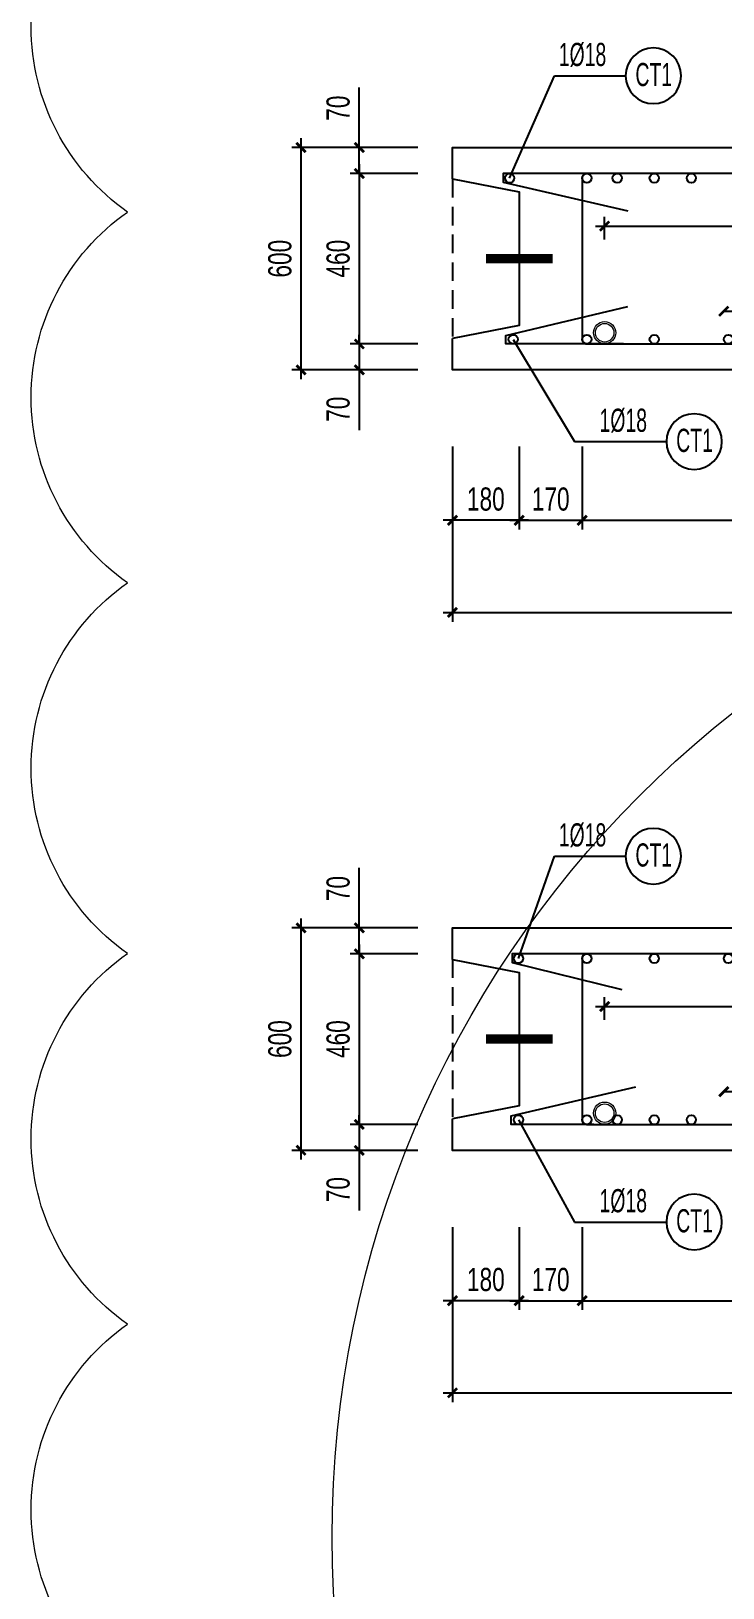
# Model space of a CAD drawing. Header units: millimetres. Extents: x -147841 to 368790, y -162721 to 84261.
# Drawn here: x 132472 to 134338, y -102254 to -98055 of the extents above; entities that cross this region are included whole.
import ezdxf
from ezdxf.enums import TextEntityAlignment as Align

# ---------------------------------------------------------------- set-up
doc = ezdxf.new("R2010")
doc.units = ezdxf.units.MM
doc.header["$LTSCALE"] = 1000
doc.header["$MEASUREMENT"] = 0
doc.header["$PDMODE"] = 1
doc.header["$PDSIZE"] = -10
doc.linetypes.add('DASHED', pattern=[0.75, 0.5, -0.25])
doc.layers.get('0').update_dxf_attribs({"linetype": 'CONTINUOUS', "lineweight": 18})
doc.layers.get('DEFPOINTS').update_dxf_attribs({"color": 5, "linetype": 'CONTINUOUS', "lineweight": 18})
doc.layers.add('0-THAY', color=7, linetype='CONTINUOUS', lineweight=18)
doc.layers.add('ccu11-Dim', color=8, linetype='CONTINUOUS', lineweight=18)
for name, color, linetype in [('ccu11-Khuat', 9, 'DASHED'), ('ccu11-Manh', 8, 'CONTINUOUS'), ('ccu11-Thep', 4, 'CONTINUOUS'), ('ccu11-Thepdai', 6, 'CONTINUOUS'), ('KC-Cotthep', 8, 'CONTINUOUS'), ('KC-Dim', 8, 'CONTINUOUS'), ('KC-Manh', 8, 'CONTINUOUS'), ('KC-Thay', 7, 'CONTINUOUS')]:
    doc.layers.add(name, color=color, linetype=linetype)
doc.styles.add('ARIAL', font='arial.ttf', dxfattribs={"width": 0.7})
doc.styles.add('ccu11-dim', font='vnsimli.shx', dxfattribs={"width": 0.65, "bigfont": 'bigfont.shx'})
doc.dimstyles.new('2.5-25', dxfattribs={"dimscale": 25, "dimtxt": 2.5, "dimasz": 1, "dimexe": 1, "dimexo": 2, "dimgap": 1, "dimtad": 1, "dimdec": 1, "dimrnd": 5, "dimdsep": 46, "dimtxsty": 'ARIAL', "dimblk": 'ARCHTICK', "dimcen": -1, "dimdle": 1, "dimclrd": 256, "dimclre": 256, "dimclrt": 3, "dimadec": 0, "dimazin": 2, "dimtfac": 0.1, "dimtdec": 1, "dimtmove": 0, "dimatfit": 1, "dimldrblk": 'ARCHTICK', "dimfxl": 1, "dimtvp": 0.833333, "dimtfill": 1, "dimtolj": 1, "dimtzin": 12, "dimarcsym": 0})
doc.dimstyles.new('ccu11-100x4', dxfattribs={"dimscale": 100, "dimtxt": 2.5, "dimasz": 1, "dimexe": 1, "dimexo": 2, "dimgap": 1, "dimtad": 1, "dimdec": 0, "dimlfac": 0.25, "dimdsep": 46, "dimtxsty": 'ccu11-dim', "dimblk": 'ARCHTICK', "dimcen": -1, "dimdle": 1, "dimclrd": 256, "dimclre": 256, "dimclrt": 31, "dimadec": 0, "dimazin": 2, "dimtfac": 0.1, "dimtdec": 0, "dimtmove": 0, "dimatfit": 1, "dimldrblk": 'ARCHTICK', "dimfxl": 1, "dimtvp": 0.833333, "dimtolj": 1, "dimtzin": 12, "dimarcsym": 0})

# ---------------------------------------------------------------- blocks, each defined once
blk = doc.blocks.new('_ARCHTICK')
at = {"color": 0, "linetype": 'ByBlock', "const_width": 0.3}
blk.add_lwpolyline([(-0.5, -0.5), (0.5, 0.5)], dxfattribs=at)
blk = doc.blocks.new('*D149')
at = {"layer": 'DEFPOINTS', "color": 0, "linetype": 'ByBlock', "ltscale": 30, "transparency": 16777216}
for p in [(133608.4, -99125.4), (133788.4, -99125.4), (133608.4, -99374.1)]:
    blk.add_point(p, dxfattribs=at)
at = {"layer": 'KC-Dim', "linetype": 'ByBlock', "lineweight": -2, "ltscale": 30, "transparency": 16777216}
for p, q in [((133608.4, -99175.4), (133608.4, -99399.1)), ((133788.4, -99175.4), (133788.4, -99399.1)), ((133813.4, -99374.1), (133583.4, -99374.1))]:
    blk.add_line(p, q, dxfattribs=at)
at = {"layer": 'KC-Dim', "linetype": 'ByBlock', "lineweight": -2, "ltscale": 30, "transparency": 16777216, "xscale": 25, "yscale": 25, "zscale": 25, "rotation": 180}
blk.add_blockref('_ARCHTICK', (133608.4, -99374.1), dxfattribs=at)
at = {"layer": 'KC-Dim', "linetype": 'ByBlock', "lineweight": -2, "ltscale": 30, "transparency": 16777216, "xscale": 25, "yscale": 25, "zscale": 25}
blk.add_blockref('_ARCHTICK', (133788.4, -99374.1), dxfattribs=at)
at = {"layer": 'KC-Dim', "color": 3, "linetype": 'ByBlock', "ltscale": 30, "transparency": 16777216, "insert": (133698.4, -99317.2), "char_height": 62.5, "attachment_point": 5, "style": 'ARIAL', "bg_fill": 3, "box_fill_scale": 1.25, "bg_fill_color": 256, "bg_fill_true_color": 13158600, "bg_fill_transparency": 0}
blk.add_mtext('\\A1;180', dxfattribs=at)
blk = doc.blocks.new('*D150')
at = {"layer": 'DEFPOINTS', "color": 0, "linetype": 'ByBlock', "ltscale": 30, "transparency": 16777216}
for p in [(133788.4, -99125.4), (133958.4, -99125.4)]:
    blk.add_point(p, dxfattribs=at)
at = {"layer": 'KC-Dim', "linetype": 'ByBlock', "lineweight": -2, "ltscale": 30, "transparency": 16777216}
for p, q in [((133788.4, -99175.4), (133788.4, -99399.1)), ((133958.4, -99175.4), (133958.4, -99399.1)), ((133763.4, -99374.1), (133983.4, -99374.1))]:
    blk.add_line(p, q, dxfattribs=at)
at = {"layer": 'KC-Dim', "linetype": 'ByBlock', "lineweight": -2, "ltscale": 30, "transparency": 16777216, "xscale": 25, "yscale": 25, "zscale": 25, "rotation": 180}
blk.add_blockref('_ARCHTICK', (133788.4, -99374.1), dxfattribs=at)
at = {"layer": 'KC-Dim', "linetype": 'ByBlock', "lineweight": -2, "ltscale": 30, "transparency": 16777216, "xscale": 25, "yscale": 25, "zscale": 25}
blk.add_blockref('_ARCHTICK', (133958.4, -99374.1), dxfattribs=at)
at = {"layer": 'KC-Dim', "color": 3, "linetype": 'ByBlock', "ltscale": 30, "transparency": 16777216, "insert": (133873.4, -99317.2), "char_height": 62.5, "attachment_point": 5, "style": 'ARIAL', "bg_fill": 3, "box_fill_scale": 1.25, "bg_fill_color": 256, "bg_fill_true_color": 13158600, "bg_fill_transparency": 0}
blk.add_mtext('\\A1;170', dxfattribs=at)
at = {"layer": 'DEFPOINTS', "color": 0, "linetype": 'ByBlock', "ltscale": 30, "transparency": 16777216}
blk.add_point((133958.4, -99374.1), dxfattribs=at)
blk = doc.blocks.new('*D151')
at = {"layer": 'DEFPOINTS', "color": 0, "linetype": 'ByBlock', "ltscale": 30, "transparency": 16777216}
for p in [(133199.8, -98368.5), (133564.8, -98368.5), (133564.8, -98968.5)]:
    blk.add_point(p, dxfattribs=at)
at = {"layer": 'KC-Dim', "linetype": 'ByBlock', "lineweight": -2, "ltscale": 30, "transparency": 16777216}
for p, q in [((133199.8, -98993.5), (133199.8, -98343.5)), ((133514.8, -98368.5), (133174.8, -98368.5)), ((133514.8, -98968.5), (133174.8, -98968.5))]:
    blk.add_line(p, q, dxfattribs=at)
at = {"layer": 'KC-Dim', "linetype": 'ByBlock', "lineweight": -2, "ltscale": 30, "transparency": 16777216, "xscale": 25, "yscale": 25, "zscale": 25}
for p, rotation in [((133199.8, -98368.5), 90), ((133199.8, -98968.5), 270)]:
    blk.add_blockref('_ARCHTICK', p, dxfattribs=dict(at, rotation=rotation))
at = {"layer": 'KC-Dim', "color": 3, "linetype": 'ByBlock', "ltscale": 30, "transparency": 16777216, "insert": (133142.9, -98668.5), "char_height": 62.5, "attachment_point": 5, "rotation": 90, "style": 'ARIAL', "bg_fill": 3, "box_fill_scale": 1.25, "bg_fill_color": 256, "bg_fill_true_color": 13158600, "bg_fill_transparency": 0}
blk.add_mtext('\\A1;600', dxfattribs=at)
blk = doc.blocks.new('*D152')
at = {"layer": 'DEFPOINTS', "color": 0, "linetype": 'ByBlock', "ltscale": 30, "transparency": 16777216}
for p in [(133564.8, -98438.5), (133357, -98898.5), (133564.8, -98898.5)]:
    blk.add_point(p, dxfattribs=at)
at = {"layer": 'KC-Dim', "linetype": 'ByBlock', "lineweight": -2, "ltscale": 30, "transparency": 16777216}
for p, q in [((133357, -98413.5), (133357, -98923.5)), ((133514.8, -98438.5), (133332, -98438.5)), ((133514.8, -98898.5), (133332, -98898.5))]:
    blk.add_line(p, q, dxfattribs=at)
at = {"layer": 'KC-Dim', "linetype": 'ByBlock', "lineweight": -2, "ltscale": 30, "transparency": 16777216, "xscale": 25, "yscale": 25, "zscale": 25}
for p, rotation in [((133357, -98438.5), 90), ((133357, -98898.5), 270)]:
    blk.add_blockref('_ARCHTICK', p, dxfattribs=dict(at, rotation=rotation))
at = {"layer": 'KC-Dim', "color": 3, "linetype": 'ByBlock', "ltscale": 30, "transparency": 16777216, "insert": (133300.1, -98668.5), "char_height": 62.5, "attachment_point": 5, "rotation": 90, "style": 'ARIAL', "bg_fill": 3, "box_fill_scale": 1.25, "bg_fill_color": 256, "bg_fill_true_color": 13158600, "bg_fill_transparency": 0}
blk.add_mtext('\\A1;460', dxfattribs=at)
blk = doc.blocks.new('*D153')
at = {"layer": 'DEFPOINTS', "color": 0, "linetype": 'ByBlock', "ltscale": 30, "transparency": 16777216}
for p in [(133357, -98368.5), (133564.8, -98368.5), (133564.8, -98438.5)]:
    blk.add_point(p, dxfattribs=at)
at = {"layer": 'KC-Dim', "linetype": 'ByBlock', "lineweight": -2, "ltscale": 30, "transparency": 16777216}
for p, q in [((133357, -98368.5), (133357, -98206.3)), ((133514.8, -98368.5), (133332, -98368.5)), ((133357, -98438.5), (133357, -98368.5)), ((133514.8, -98438.5), (133332, -98438.5)), ((133357, -98438.5), (133357, -98463.5))]:
    blk.add_line(p, q, dxfattribs=at)
at = {"layer": 'KC-Dim', "linetype": 'ByBlock', "lineweight": -2, "ltscale": 30, "transparency": 16777216, "xscale": 25, "yscale": 25, "zscale": 25}
for p, rotation in [((133357, -98368.5), 270), ((133357, -98438.5), 90)]:
    blk.add_blockref('_ARCHTICK', p, dxfattribs=dict(at, rotation=rotation))
at = {"layer": 'KC-Dim', "color": 3, "linetype": 'ByBlock', "ltscale": 30, "transparency": 16777216, "insert": (133300.1, -98262.4), "char_height": 62.5, "attachment_point": 5, "rotation": 90, "style": 'ARIAL', "bg_fill": 3, "box_fill_scale": 1.25, "bg_fill_color": 256, "bg_fill_true_color": 13158600, "bg_fill_transparency": 0}
blk.add_mtext('\\A1;70', dxfattribs=at)
blk = doc.blocks.new('*D154')
at = {"layer": 'DEFPOINTS', "color": 0, "linetype": 'ByBlock', "ltscale": 30, "transparency": 16777216}
for p in [(133564.8, -98898.5), (133357, -98968.5), (133564.8, -98968.5)]:
    blk.add_point(p, dxfattribs=at)
at = {"layer": 'KC-Dim', "linetype": 'ByBlock', "lineweight": -2, "ltscale": 30, "transparency": 16777216}
for p, q in [((133357, -98898.5), (133357, -98873.5)), ((133514.8, -98898.5), (133332, -98898.5)), ((133357, -98898.5), (133357, -98968.5)), ((133514.8, -98968.5), (133332, -98968.5)), ((133357, -98968.5), (133357, -99130.6))]:
    blk.add_line(p, q, dxfattribs=at)
at = {"layer": 'KC-Dim', "linetype": 'ByBlock', "lineweight": -2, "ltscale": 30, "transparency": 16777216, "xscale": 25, "yscale": 25, "zscale": 25}
for p, rotation in [((133357, -98898.5), 270), ((133357, -98968.5), 90)]:
    blk.add_blockref('_ARCHTICK', p, dxfattribs=dict(at, rotation=rotation))
at = {"layer": 'KC-Dim', "color": 3, "linetype": 'ByBlock', "ltscale": 30, "transparency": 16777216, "insert": (133300.1, -99074.6), "char_height": 62.5, "attachment_point": 5, "rotation": 90, "style": 'ARIAL', "bg_fill": 3, "box_fill_scale": 1.25, "bg_fill_color": 256, "bg_fill_true_color": 13158600, "bg_fill_transparency": 0}
blk.add_mtext('\\A1;70', dxfattribs=at)
blk = doc.blocks.new('*D155')
at = {"layer": 'DEFPOINTS', "color": 0, "linetype": 'ByBlock', "ltscale": 30, "transparency": 16777216}
for p in [(133958.4, -99125.4), (139138.4, -99125.4), (139138.4, -99374.1)]:
    blk.add_point(p, dxfattribs=at)
at = {"layer": 'KC-Dim', "linetype": 'ByBlock', "lineweight": -2, "ltscale": 30, "transparency": 16777216}
for p, q in [((133958.4, -99175.4), (133958.4, -99399.1)), ((139138.4, -99175.4), (139138.4, -99399.1)), ((133933.4, -99374.1), (139163.4, -99374.1))]:
    blk.add_line(p, q, dxfattribs=at)
at = {"layer": 'KC-Dim', "linetype": 'ByBlock', "lineweight": -2, "ltscale": 30, "transparency": 16777216, "xscale": 25, "yscale": 25, "zscale": 25, "rotation": 180}
blk.add_blockref('_ARCHTICK', (133958.4, -99374.1), dxfattribs=at)
at = {"layer": 'KC-Dim', "linetype": 'ByBlock', "lineweight": -2, "ltscale": 30, "transparency": 16777216, "xscale": 25, "yscale": 25, "zscale": 25}
blk.add_blockref('_ARCHTICK', (139138.4, -99374.1), dxfattribs=at)
at = {"layer": 'KC-Dim', "color": 3, "linetype": 'ByBlock', "ltscale": 30, "transparency": 16777216, "insert": (136548.4, -99317.2), "char_height": 62.5, "attachment_point": 5, "style": 'ARIAL', "bg_fill": 3, "box_fill_scale": 1.25, "bg_fill_color": 256, "bg_fill_true_color": 13158600, "bg_fill_transparency": 0}
blk.add_mtext('\\A1;5180', dxfattribs=at)
blk = doc.blocks.new('*D156')
at = {"layer": 'DEFPOINTS', "color": 0, "linetype": 'ByBlock', "ltscale": 30, "transparency": 16777216}
for p in [(133608.4, -99125.4), (139208.4, -99125.4), (139208.4, -99622.6)]:
    blk.add_point(p, dxfattribs=at)
at = {"layer": 'KC-Dim', "linetype": 'ByBlock', "lineweight": -2, "ltscale": 30, "transparency": 16777216}
for p, q in [((133608.4, -99175.4), (133608.4, -99647.6)), ((139208.4, -99175.4), (139208.4, -99647.6)), ((133583.4, -99622.6), (139233.4, -99622.6))]:
    blk.add_line(p, q, dxfattribs=at)
at = {"layer": 'KC-Dim', "linetype": 'ByBlock', "lineweight": -2, "ltscale": 30, "transparency": 16777216, "xscale": 25, "yscale": 25, "zscale": 25, "rotation": 180}
blk.add_blockref('_ARCHTICK', (133608.4, -99622.6), dxfattribs=at)
at = {"layer": 'KC-Dim', "linetype": 'ByBlock', "lineweight": -2, "ltscale": 30, "transparency": 16777216, "xscale": 25, "yscale": 25, "zscale": 25}
blk.add_blockref('_ARCHTICK', (139208.4, -99622.6), dxfattribs=at)
at = {"layer": 'KC-Dim', "color": 3, "linetype": 'ByBlock', "ltscale": 30, "transparency": 16777216, "insert": (136408.4, -99565.7), "char_height": 62.5, "attachment_point": 5, "style": 'ARIAL', "bg_fill": 3, "box_fill_scale": 1.25, "bg_fill_color": 256, "bg_fill_true_color": 13158600, "bg_fill_transparency": 0}
blk.add_mtext('\\A1;5600', dxfattribs=at)
blk = doc.blocks.new('att_thep_2')
blk.add_circle((-300, 0), 300)
at = {"color": 3, "style": 'ARIAL', "width": 0.6}
blk.add_attdef('DK', text='', height=250, dxfattribs=at).set_placement((467, 105), align=Align.CENTER)
at = {"color": 31, "style": 'ARIAL', "width": 0.6}
blk.add_attdef('SH', text='', height=250, dxfattribs=at).set_placement((-281, -111), align=Align.CENTER)
at = {"color": 2, "style": 'ARIAL', "width": 0.6}
blk.add_attdef('KC', text='', height=250, dxfattribs=at).set_placement((472, -355), align=Align.CENTER)
blk = doc.blocks.new('*D1504')
at = {"layer": 'DEFPOINTS', "color": 0, "linetype": 'ByBlock', "ltscale": 30, "transparency": 16777216}
for p in [(222151.3, -97642), (222151.3, -97743.7), (220951.3, -97830)]:
    blk.add_point(p, dxfattribs=at)
at = {"layer": 'KC-Dim', "linetype": 'ByBlock', "lineweight": -2, "ltscale": 30, "transparency": 16777216}
for p, q in [((222151.3, -97692), (222151.3, -97768.7)), ((220926.3, -97743.7), (222176.3, -97743.7)), ((220951.3, -97780), (220951.3, -97718.7))]:
    blk.add_line(p, q, dxfattribs=at)
at = {"layer": 'KC-Dim', "linetype": 'ByBlock', "lineweight": -2, "ltscale": 30, "transparency": 16777216, "xscale": 25, "yscale": 25, "zscale": 25, "rotation": 180}
blk.add_blockref('_ARCHTICK', (220951.3, -97743.7), dxfattribs=at)
at = {"layer": 'KC-Dim', "linetype": 'ByBlock', "lineweight": -2, "ltscale": 30, "transparency": 16777216, "xscale": 25, "yscale": 25, "zscale": 25}
blk.add_blockref('_ARCHTICK', (222151.3, -97743.7), dxfattribs=at)
at = {"layer": 'KC-Dim', "color": 3, "linetype": 'ByBlock', "ltscale": 30, "transparency": 16777216, "insert": (221551.3, -97686.8), "char_height": 62.5, "attachment_point": 5, "style": 'ARIAL', "bg_fill": 3, "box_fill_scale": 1.25, "bg_fill_color": 256, "bg_fill_true_color": 13158600, "bg_fill_transparency": 0}
blk.add_mtext('\\A1;1200', dxfattribs=at)
blk = doc.blocks.new('A$C260038B3')
at = {"layer": '0-THAY', "linetype": 'Continuous'}
for radius in [120, 100]:
    blk.add_circle((0, 0), radius, dxfattribs=at)
blk = doc.blocks.new('*D184')
at = {"layer": 'DEFPOINTS', "color": 0, "linetype": 'ByBlock', "ltscale": 30, "transparency": 16777216}
for p in [(133608.4, -101230.5), (133788.4, -101230.5), (133608.4, -101479.2)]:
    blk.add_point(p, dxfattribs=at)
at = {"layer": 'KC-Dim', "linetype": 'ByBlock', "lineweight": -2, "ltscale": 30, "transparency": 16777216}
for p, q in [((133608.4, -101280.5), (133608.4, -101504.2)), ((133788.4, -101280.5), (133788.4, -101504.2)), ((133813.4, -101479.2), (133583.4, -101479.2))]:
    blk.add_line(p, q, dxfattribs=at)
at = {"layer": 'KC-Dim', "linetype": 'ByBlock', "lineweight": -2, "ltscale": 30, "transparency": 16777216, "xscale": 25, "yscale": 25, "zscale": 25, "rotation": 180}
blk.add_blockref('_ARCHTICK', (133608.4, -101479.2), dxfattribs=at)
at = {"layer": 'KC-Dim', "linetype": 'ByBlock', "lineweight": -2, "ltscale": 30, "transparency": 16777216, "xscale": 25, "yscale": 25, "zscale": 25}
blk.add_blockref('_ARCHTICK', (133788.4, -101479.2), dxfattribs=at)
at = {"layer": 'KC-Dim', "color": 3, "linetype": 'ByBlock', "ltscale": 30, "transparency": 16777216, "insert": (133698.4, -101422.3), "char_height": 62.5, "attachment_point": 5, "style": 'ARIAL', "bg_fill": 3, "box_fill_scale": 1.25, "bg_fill_color": 256, "bg_fill_true_color": 13158600, "bg_fill_transparency": 0}
blk.add_mtext('\\A1;180', dxfattribs=at)
blk = doc.blocks.new('*D185')
at = {"layer": 'DEFPOINTS', "color": 0, "linetype": 'ByBlock', "ltscale": 30, "transparency": 16777216}
for p in [(133788.4, -101230.5), (133958.4, -101230.5)]:
    blk.add_point(p, dxfattribs=at)
at = {"layer": 'KC-Dim', "linetype": 'ByBlock', "lineweight": -2, "ltscale": 30, "transparency": 16777216}
for p, q in [((133788.4, -101280.5), (133788.4, -101504.2)), ((133958.4, -101280.5), (133958.4, -101504.2)), ((133763.4, -101479.2), (133983.4, -101479.2))]:
    blk.add_line(p, q, dxfattribs=at)
at = {"layer": 'KC-Dim', "linetype": 'ByBlock', "lineweight": -2, "ltscale": 30, "transparency": 16777216, "xscale": 25, "yscale": 25, "zscale": 25, "rotation": 180}
blk.add_blockref('_ARCHTICK', (133788.4, -101479.2), dxfattribs=at)
at = {"layer": 'KC-Dim', "linetype": 'ByBlock', "lineweight": -2, "ltscale": 30, "transparency": 16777216, "xscale": 25, "yscale": 25, "zscale": 25}
blk.add_blockref('_ARCHTICK', (133958.4, -101479.2), dxfattribs=at)
at = {"layer": 'KC-Dim', "color": 3, "linetype": 'ByBlock', "ltscale": 30, "transparency": 16777216, "insert": (133873.4, -101422.3), "char_height": 62.5, "attachment_point": 5, "style": 'ARIAL', "bg_fill": 3, "box_fill_scale": 1.25, "bg_fill_color": 256, "bg_fill_true_color": 13158600, "bg_fill_transparency": 0}
blk.add_mtext('\\A1;170', dxfattribs=at)
at = {"layer": 'DEFPOINTS', "color": 0, "linetype": 'ByBlock', "ltscale": 30, "transparency": 16777216}
blk.add_point((133958.4, -101479.2), dxfattribs=at)
blk = doc.blocks.new('*D186')
at = {"layer": 'DEFPOINTS', "color": 0, "linetype": 'ByBlock', "ltscale": 30, "transparency": 16777216}
for p in [(133199.8, -100473.6), (133564.8, -100473.6), (133564.8, -101073.6)]:
    blk.add_point(p, dxfattribs=at)
at = {"layer": 'KC-Dim', "linetype": 'ByBlock', "lineweight": -2, "ltscale": 30, "transparency": 16777216}
for p, q in [((133514.8, -100473.6), (133174.8, -100473.6)), ((133199.8, -101098.6), (133199.8, -100448.6)), ((133514.8, -101073.6), (133174.8, -101073.6))]:
    blk.add_line(p, q, dxfattribs=at)
at = {"layer": 'KC-Dim', "linetype": 'ByBlock', "lineweight": -2, "ltscale": 30, "transparency": 16777216, "xscale": 25, "yscale": 25, "zscale": 25}
for p, rotation in [((133199.8, -100473.6), 90), ((133199.8, -101073.6), 270)]:
    blk.add_blockref('_ARCHTICK', p, dxfattribs=dict(at, rotation=rotation))
at = {"layer": 'KC-Dim', "color": 3, "linetype": 'ByBlock', "ltscale": 30, "transparency": 16777216, "insert": (133142.9, -100773.6), "char_height": 62.5, "attachment_point": 5, "rotation": 90, "style": 'ARIAL', "bg_fill": 3, "box_fill_scale": 1.25, "bg_fill_color": 256, "bg_fill_true_color": 13158600, "bg_fill_transparency": 0}
blk.add_mtext('\\A1;600', dxfattribs=at)
blk = doc.blocks.new('*D187')
at = {"layer": 'DEFPOINTS', "color": 0, "linetype": 'ByBlock', "ltscale": 30, "transparency": 16777216}
for p in [(133564.8, -100543.6), (133357, -101003.6), (133564.8, -101003.6)]:
    blk.add_point(p, dxfattribs=at)
at = {"layer": 'KC-Dim', "linetype": 'ByBlock', "lineweight": -2, "ltscale": 30, "transparency": 16777216}
for p, q in [((133357, -100518.6), (133357, -101028.6)), ((133514.8, -100543.6), (133332, -100543.6)), ((133514.8, -101003.6), (133332, -101003.6))]:
    blk.add_line(p, q, dxfattribs=at)
at = {"layer": 'KC-Dim', "linetype": 'ByBlock', "lineweight": -2, "ltscale": 30, "transparency": 16777216, "xscale": 25, "yscale": 25, "zscale": 25}
for p, rotation in [((133357, -100543.6), 90), ((133357, -101003.6), 270)]:
    blk.add_blockref('_ARCHTICK', p, dxfattribs=dict(at, rotation=rotation))
at = {"layer": 'KC-Dim', "color": 3, "linetype": 'ByBlock', "ltscale": 30, "transparency": 16777216, "insert": (133300.1, -100773.6), "char_height": 62.5, "attachment_point": 5, "rotation": 90, "style": 'ARIAL', "bg_fill": 3, "box_fill_scale": 1.25, "bg_fill_color": 256, "bg_fill_true_color": 13158600, "bg_fill_transparency": 0}
blk.add_mtext('\\A1;460', dxfattribs=at)
blk = doc.blocks.new('*D188')
at = {"layer": 'DEFPOINTS', "color": 0, "linetype": 'ByBlock', "ltscale": 30, "transparency": 16777216}
for p in [(133357, -100473.6), (133564.8, -100473.6), (133564.8, -100543.6)]:
    blk.add_point(p, dxfattribs=at)
at = {"layer": 'KC-Dim', "linetype": 'ByBlock', "lineweight": -2, "ltscale": 30, "transparency": 16777216}
for p, q in [((133357, -100473.6), (133357, -100311.4)), ((133514.8, -100473.6), (133332, -100473.6)), ((133357, -100543.6), (133357, -100473.6)), ((133514.8, -100543.6), (133332, -100543.6)), ((133357, -100543.6), (133357, -100568.6))]:
    blk.add_line(p, q, dxfattribs=at)
at = {"layer": 'KC-Dim', "linetype": 'ByBlock', "lineweight": -2, "ltscale": 30, "transparency": 16777216, "xscale": 25, "yscale": 25, "zscale": 25}
for p, rotation in [((133357, -100473.6), 270), ((133357, -100543.6), 90)]:
    blk.add_blockref('_ARCHTICK', p, dxfattribs=dict(at, rotation=rotation))
at = {"layer": 'KC-Dim', "color": 3, "linetype": 'ByBlock', "ltscale": 30, "transparency": 16777216, "insert": (133300.1, -100367.5), "char_height": 62.5, "attachment_point": 5, "rotation": 90, "style": 'ARIAL', "bg_fill": 3, "box_fill_scale": 1.25, "bg_fill_color": 256, "bg_fill_true_color": 13158600, "bg_fill_transparency": 0}
blk.add_mtext('\\A1;70', dxfattribs=at)
blk = doc.blocks.new('*D189')
at = {"layer": 'DEFPOINTS', "color": 0, "linetype": 'ByBlock', "ltscale": 30, "transparency": 16777216}
for p in [(133564.8, -101003.6), (133357, -101073.6), (133564.8, -101073.6)]:
    blk.add_point(p, dxfattribs=at)
at = {"layer": 'KC-Dim', "linetype": 'ByBlock', "lineweight": -2, "ltscale": 30, "transparency": 16777216}
for p, q in [((133357, -101003.6), (133357, -100978.6)), ((133514.8, -101003.6), (133332, -101003.6)), ((133357, -101003.6), (133357, -101073.6)), ((133514.8, -101073.6), (133332, -101073.6)), ((133357, -101073.6), (133357, -101235.8))]:
    blk.add_line(p, q, dxfattribs=at)
at = {"layer": 'KC-Dim', "linetype": 'ByBlock', "lineweight": -2, "ltscale": 30, "transparency": 16777216, "xscale": 25, "yscale": 25, "zscale": 25}
for p, rotation in [((133357, -101003.6), 270), ((133357, -101073.6), 90)]:
    blk.add_blockref('_ARCHTICK', p, dxfattribs=dict(at, rotation=rotation))
at = {"layer": 'KC-Dim', "color": 3, "linetype": 'ByBlock', "ltscale": 30, "transparency": 16777216, "insert": (133300.1, -101179.7), "char_height": 62.5, "attachment_point": 5, "rotation": 90, "style": 'ARIAL', "bg_fill": 3, "box_fill_scale": 1.25, "bg_fill_color": 256, "bg_fill_true_color": 13158600, "bg_fill_transparency": 0}
blk.add_mtext('\\A1;70', dxfattribs=at)
blk = doc.blocks.new('*D190')
at = {"layer": 'DEFPOINTS', "color": 0, "linetype": 'ByBlock', "ltscale": 30, "transparency": 16777216}
for p in [(133958.4, -101230.5), (139138.4, -101230.5), (139138.4, -101479.2)]:
    blk.add_point(p, dxfattribs=at)
at = {"layer": 'KC-Dim', "linetype": 'ByBlock', "lineweight": -2, "ltscale": 30, "transparency": 16777216}
for p, q in [((133958.4, -101280.5), (133958.4, -101504.2)), ((139138.4, -101280.5), (139138.4, -101504.2)), ((133933.4, -101479.2), (139163.4, -101479.2))]:
    blk.add_line(p, q, dxfattribs=at)
at = {"layer": 'KC-Dim', "linetype": 'ByBlock', "lineweight": -2, "ltscale": 30, "transparency": 16777216, "xscale": 25, "yscale": 25, "zscale": 25, "rotation": 180}
blk.add_blockref('_ARCHTICK', (133958.4, -101479.2), dxfattribs=at)
at = {"layer": 'KC-Dim', "linetype": 'ByBlock', "lineweight": -2, "ltscale": 30, "transparency": 16777216, "xscale": 25, "yscale": 25, "zscale": 25}
blk.add_blockref('_ARCHTICK', (139138.4, -101479.2), dxfattribs=at)
at = {"layer": 'KC-Dim', "color": 3, "linetype": 'ByBlock', "ltscale": 30, "transparency": 16777216, "insert": (136548.4, -101422.3), "char_height": 62.5, "attachment_point": 5, "style": 'ARIAL', "bg_fill": 3, "box_fill_scale": 1.25, "bg_fill_color": 256, "bg_fill_true_color": 13158600, "bg_fill_transparency": 0}
blk.add_mtext('\\A1;5180', dxfattribs=at)
blk = doc.blocks.new('*D191')
at = {"layer": 'DEFPOINTS', "color": 0, "linetype": 'ByBlock', "ltscale": 30, "transparency": 16777216}
for p in [(133608.4, -101230.5), (139208.4, -101230.5), (139208.4, -101727.8)]:
    blk.add_point(p, dxfattribs=at)
at = {"layer": 'KC-Dim', "linetype": 'ByBlock', "lineweight": -2, "ltscale": 30, "transparency": 16777216}
for p, q in [((133608.4, -101280.5), (133608.4, -101752.8)), ((139208.4, -101280.5), (139208.4, -101752.8)), ((133583.4, -101727.8), (139233.4, -101727.8))]:
    blk.add_line(p, q, dxfattribs=at)
at = {"layer": 'KC-Dim', "linetype": 'ByBlock', "lineweight": -2, "ltscale": 30, "transparency": 16777216, "xscale": 25, "yscale": 25, "zscale": 25, "rotation": 180}
blk.add_blockref('_ARCHTICK', (133608.4, -101727.8), dxfattribs=at)
at = {"layer": 'KC-Dim', "linetype": 'ByBlock', "lineweight": -2, "ltscale": 30, "transparency": 16777216, "xscale": 25, "yscale": 25, "zscale": 25}
blk.add_blockref('_ARCHTICK', (139208.4, -101727.8), dxfattribs=at)
at = {"layer": 'KC-Dim', "color": 3, "linetype": 'ByBlock', "ltscale": 30, "transparency": 16777216, "insert": (136408.4, -101670.9), "char_height": 62.5, "attachment_point": 5, "style": 'ARIAL', "bg_fill": 3, "box_fill_scale": 1.25, "bg_fill_color": 256, "bg_fill_true_color": 13158600, "bg_fill_transparency": 0}
blk.add_mtext('\\A1;5600', dxfattribs=at)
blk = doc.blocks.new('*U252')
at = {"layer": 'ccu11-Thep'}
blk.add_circle((0, 0), 12.5, dxfattribs=at)
blk = doc.blocks.new('*U253')
at = {"layer": 'KC-Dim', "color": 0, "linetype": 'ByBlock', "lineweight": -2, "transparency": 16777216}
for p in [(0, 0), (100, 0), (200, 0)]:
    blk.add_blockref('*U252', p, dxfattribs=at)
blk = doc.blocks.new('*U254')
at = {"layer": 'ccu11-Thep'}
blk.add_circle((0, 0), 12.5, dxfattribs=at)
blk = doc.blocks.new('*U255')
at = {"layer": 'KC-Dim', "color": 0, "linetype": 'ByBlock', "lineweight": -2, "transparency": 16777216}
for p in [(0, 0), (200, 0), (400, 0), (600, 0), (800, 0), (1000, 0), (1200, 0), (1400, 0), (1600, 0), (1800, 0), (2000, 0), (2200, 0), (2400, 0), (2600, 0), (2800, 0), (3000, 0), (3200, 0), (3400, 0), (3600, 0), (3800, 0), (4000, 0), (4200, 0), (4400, 0), (4600, 0), (4800, 0)]:
    blk.add_blockref('*U254', p, dxfattribs=at)
blk = doc.blocks.new('*U256')
at = {"layer": 'ccu11-Thep'}
blk.add_circle((0, 0), 12.5, dxfattribs=at)
blk = doc.blocks.new('*U257')
at = {"layer": 'KC-Dim', "color": 0, "linetype": 'ByBlock', "lineweight": -2, "transparency": 16777216}
for p in [(0, 0), (100, 0), (200, 0)]:
    blk.add_blockref('*U256', p, dxfattribs=at)
blk = doc.blocks.new('*U258')
at = {"layer": 'ccu11-Thep'}
blk.add_circle((0, 0), 12.5, dxfattribs=at)
blk = doc.blocks.new('*U259')
at = {"layer": 'KC-Dim', "color": 0, "linetype": 'ByBlock', "lineweight": -2, "transparency": 16777216}
for p in [(0, 0), (200, 0), (400, 0), (600, 0), (800, 0), (1000, 0), (1200, 0), (1400, 0), (1600, 0), (1800, 0), (2000, 0), (2200, 0), (2400, 0), (2600, 0), (2800, 0), (3000, 0), (3200, 0), (3400, 0), (3600, 0), (3800, 0), (4000, 0), (4200, 0), (4400, 0), (4600, 0), (4800, 0)]:
    blk.add_blockref('*U258', p, dxfattribs=at)
blk = doc.blocks.new('saw6-56')
at = {"layer": 'ccu11-Dim', "ltscale": 3000, "xscale": 0.25, "yscale": 0.25, "zscale": 0.25}
blk.add_blockref('A$C260038B3', (220951.28, -98031.45), dxfattribs=at)
at = {"layer": 'KC-Dim', "linetype": 'ByBlock', "ltscale": 30}
dim = blk.add_linear_dim(base=(222151.28, -97743.7), p1=(220951.28, -97829.95), p2=(222151.28, -97642.01), dimstyle='2.5-25', dxfattribs=at)
dim.commit()
dim.dimension.update_dxf_attribs({"geometry": '*D1504', "text_midpoint": (221551.28, -97686.79)})

msp = doc.modelspace()

# ---------------------------------------------------------------- linework, layer by layer
at = {"layer": 'ccu11-Khuat', "ltscale": 0.1}
for p, q in [((133608.42, -98453.48), (133608.42, -98883.48)), ((133608.42, -100558.61), (133608.42, -100988.61))]:
    msp.add_line(p, q, dxfattribs=at)
at = {"layer": 'ccu11-Thep', "const_width": 25}
for points in [[(133878.42, -98668.48), (133698.42, -98668.48)], [(133878.42, -100773.61), (133698.42, -100773.61)]]:
    msp.add_lwpolyline(points, dxfattribs=at)
at = {"layer": 'ccu11-Thep'}
for centre in [(133762.71, -98450.98), (133970.92, -98450.98), (133772.25, -98885.98), (133970.92, -98885.98), (133786.41, -100556.11), (133970.92, -100556.11), (133786.41, -100991.11), (133970.92, -100991.11)]:
    msp.add_circle(centre, 12.5, dxfattribs=at)
at = {"layer": 'ccu11-Thepdai', "flags": 128}
for points in [[(133989.47, -98438.48), (133745.56, -98438.48), (133745.56, -98462.13), (134081.19, -98539.33)], [(133989.47, -100543.61), (133769.26, -100543.61), (133769.26, -100567.26), (134065.31, -100640.01)]]:
    msp.add_lwpolyline(points, dxfattribs=at)
at = {"layer": 'ccu11-Thepdai'}
for points in [[(133970.92, -98898.48), (136752.92, -98898.48, 0.4142136), (136765.42, -98885.98), (136765.42, -98450.98, 0.4142136), (136752.92, -98438.48), (133970.92, -98438.48, 0.4142136), (133958.42, -98450.98), (133958.42, -98885.98, 0.4142136)], [(133970.92, -101003.61), (136752.92, -101003.61, 0.4142136), (136765.42, -100991.11), (136765.42, -100556.11, 0.4142136), (136752.92, -100543.61), (133970.92, -100543.61, 0.4142136), (133958.42, -100556.11), (133958.42, -100991.11, 0.4142136)]]:
    msp.add_lwpolyline(points, format="xyb", close=True, dxfattribs=at)
at = {"layer": 'KC-Thay', "flags": 128}
for points in [[(133608.42, -98453.48), (133608.42, -98368.48), (139208.42, -98368.48), (139208.42, -98453.48)], [(133608.42, -98453.48), (133788.42, -98488.48), (133788.42, -98848.48), (133608.42, -98883.48)], [(139208.42, -98883.48), (139208.42, -98968.48), (133608.42, -98968.48), (133608.42, -98883.48)], [(133608.42, -100558.61), (133608.42, -100473.61), (139208.42, -100473.61), (139208.42, -100558.61)], [(133608.42, -100558.61), (133788.42, -100593.61), (133788.42, -100953.61), (133608.42, -100988.61)], [(139208.42, -100988.61), (139208.42, -101073.61), (133608.42, -101073.61), (133608.42, -100988.61)]]:
    msp.add_lwpolyline(points, dxfattribs=at)

# ---------------------------------------------------------------- block references
at = {"layer": 'KC-Cotthep'}
ref = msp.add_blockref('att_thep_2', (134075.49, -98175.1), dxfattribs=dict(at, xscale=-0.25, yscale=0.25, zscale=0.25))
ref.add_attrib('DK', '1%%C18', dxfattribs={"layer": '0', "color": 15, "height": 62.5, "style": 'ARIAL', "width": 0.6}).set_placement((133959.23, -98148.75), align=Align.CENTER)
ref.add_attrib('SH', 'CT1', dxfattribs={"layer": '0', "color": 31, "height": 62.5, "style": 'ARIAL', "width": 0.6}).set_placement((134151.52, -98202.97), align=Align.CENTER)
ref = msp.add_blockref('att_thep_2', (134075.49, -100280.23), dxfattribs=dict(at, xscale=-0.25, yscale=0.25, zscale=0.25))
ref.add_attrib('DK', '1%%C18', dxfattribs={"layer": '0', "color": 15, "height": 62.5, "style": 'ARIAL', "width": 0.6}).set_placement((133959.23, -100253.88), align=Align.CENTER)
ref.add_attrib('SH', 'CT1', dxfattribs={"layer": '0', "color": 31, "height": 62.5, "style": 'ARIAL', "width": 0.6}).set_placement((134151.52, -100308.1), align=Align.CENTER)

# ---------------------------------------------------------------- dimensions: what is measured, and where the dimension line sits
at = {"layer": 'KC-Dim', "linetype": 'ByBlock', "ltscale": 30}
for base, p1, p2, picture, middle in [((133199.83, -98368.48), (133564.83, -98968.48), (133564.83, -98368.48), '*D151', (133142.92, -98668.48)), ((133199.83, -100473.61), (133564.83, -101073.61), (133564.83, -100473.61), '*D186', (133142.92, -100773.61))]:
    dim = msp.add_linear_dim(base=base, p1=p1, p2=p2, angle=90, dimstyle='2.5-25', dxfattribs=at)
    dim.commit()
    dim.dimension.update_dxf_attribs({"geometry": picture, "text_midpoint": middle})
for base, p1, p2, picture, middle in [((133608.42, -99374.1), (133788.42, -99125.38), (133608.42, -99125.38), '*D149', (133698.42, -99374.1)), ((133608.42, -101479.23), (133788.42, -101230.51), (133608.42, -101230.51), '*D184', (133698.42, -101479.23))]:
    dim = msp.add_linear_dim(base=base, p1=p1, p2=p2, angle=180, dimstyle='2.5-25', dxfattribs=at)
    dim.commit()
    dim.dimension.update_dxf_attribs({"geometry": picture, "text_midpoint": middle, "dimtype": 160})

# ---------------------------------------------------------------- leaders
at = {"layer": 'ccu11-Manh', "ltscale": 10}
for points in [[(133762.71, -98450.98), (133883.69, -98175.1), (134075.53, -98175.1)], [(133786.41, -100556.11), (133883.69, -100280.23), (134075.53, -100280.23)]]:
    msp.add_leader(points, dimstyle='ccu11-100x4', override={"dimgap": 1, "dimtad": 0, "dimldrblk": 'None'}, dxfattribs=at)

# ---------------------------------------------------------------- next in the draw order: dimensions: what is measured, and where the dimension line sits
at = {"layer": 'KC-Dim', "linetype": 'ByBlock', "ltscale": 30}
for base, p1, p2, picture, middle in [((133356.99, -98898.48), (133564.83, -98438.48), (133564.83, -98898.48), '*D152', (133300.08, -98668.48)), ((133356.99, -101003.61), (133564.83, -100543.61), (133564.83, -101003.61), '*D187', (133300.08, -100773.61))]:
    dim = msp.add_linear_dim(base=base, p1=p1, p2=p2, angle=90, dimstyle='2.5-25', dxfattribs=at)
    dim.commit()
    dim.dimension.update_dxf_attribs({"geometry": picture, "text_midpoint": middle})
for base, p1, p2, picture, middle in [((133958.42, -99374.1), (133788.42, -99125.38), (133958.42, -99125.38), '*D150', (133873.42, -99374.1)), ((133958.42, -101479.23), (133788.42, -101230.51), (133958.42, -101230.51), '*D185', (133873.42, -101479.23))]:
    dim = msp.add_linear_dim(base=base, p1=p1, p2=p2, dimstyle='2.5-25', dxfattribs=at)
    dim.commit()
    dim.dimension.update_dxf_attribs({"geometry": picture, "text_midpoint": middle, "dimtype": 160})

# ---------------------------------------------------------------- next in the draw order: dimensions: what is measured, and where the dimension line sits
for base, p1, p2, picture, middle in [((133356.99, -98368.48), (133564.83, -98438.48), (133564.83, -98368.48), '*D153', (133300.08, -98262.4)), ((133356.99, -98968.48), (133564.83, -98898.48), (133564.83, -98968.48), '*D154', (133300.08, -99074.56)), ((133356.99, -100473.61), (133564.83, -100543.61), (133564.83, -100473.61), '*D188', (133300.08, -100367.52)), ((133356.99, -101073.61), (133564.83, -101003.61), (133564.83, -101073.61), '*D189', (133300.08, -101179.69))]:
    dim = msp.add_linear_dim(base=base, p1=p1, p2=p2, angle=90, dimstyle='2.5-25', dxfattribs=at)
    dim.commit()
    dim.dimension.update_dxf_attribs({"geometry": picture, "text_midpoint": middle})
for base, p1, p2, picture, middle in [((139138.42, -99374.1), (133958.42, -99125.38), (139138.42, -99125.38), '*D155', (136548.42, -99317.19)), ((139138.42, -101479.23), (133958.42, -101230.51), (139138.42, -101230.51), '*D190', (136548.42, -101422.32))]:
    dim = msp.add_linear_dim(base=base, p1=p1, p2=p2, dimstyle='2.5-25', dxfattribs=at)
    dim.commit()
    dim.dimension.update_dxf_attribs({"geometry": picture, "text_midpoint": middle})

# ---------------------------------------------------------------- next in the draw order: dimensions: what is measured, and where the dimension line sits
for base, p1, p2, picture, middle in [((139208.42, -99622.65), (133608.42, -99125.38), (139208.42, -99125.38), '*D156', (136408.42, -99565.74)), ((139208.42, -101727.78), (133608.42, -101230.51), (139208.42, -101230.51), '*D191', (136408.42, -101670.87))]:
    dim = msp.add_linear_dim(base=base, p1=p1, p2=p2, dimstyle='2.5-25', dxfattribs=at)
    dim.commit()
    dim.dimension.update_dxf_attribs({"geometry": picture, "text_midpoint": middle})

# ---------------------------------------------------------------- next in the draw order: block references
at = {"layer": 'KC-Cotthep'}
ref = msp.add_blockref('att_thep_2', (134185.53, -99161.85), dxfattribs=dict(at, xscale=-0.25, yscale=0.25, zscale=0.25))
ref.add_attrib('DK', '1%%C18', dxfattribs={"layer": '0', "color": 15, "height": 62.5, "style": 'ARIAL', "width": 0.6}).set_placement((134069.26, -99135.5), align=Align.CENTER)
ref.add_attrib('SH', 'CT1', dxfattribs={"layer": '0', "color": 31, "height": 62.5, "style": 'ARIAL', "width": 0.6}).set_placement((134261.55, -99189.72), align=Align.CENTER)
ref = msp.add_blockref('att_thep_2', (134185.53, -101266.98), dxfattribs=dict(at, xscale=-0.25, yscale=0.25, zscale=0.25))
ref.add_attrib('DK', '1%%C18', dxfattribs={"layer": '0', "color": 15, "height": 62.5, "style": 'ARIAL', "width": 0.6}).set_placement((134069.26, -101240.63), align=Align.CENTER)
ref.add_attrib('SH', 'CT1', dxfattribs={"layer": '0', "color": 31, "height": 62.5, "style": 'ARIAL', "width": 0.6}).set_placement((134261.55, -101294.85), align=Align.CENTER)

# ---------------------------------------------------------------- next in the draw order: leaders
at = {"layer": 'ccu11-Manh', "ltscale": 3000}
for points in [[(134340.42, -98810.18), (134619.31, -98810.18), (134619.31, -99161.85)], [(134340.42, -100915.31), (134619.31, -100915.31), (134619.31, -101266.98)]]:
    msp.add_leader(points, dimstyle='ccu11-100x4', override={"dimasz": 0.25, "dimtad": 0}, dxfattribs=at)
at = {"layer": 'ccu11-Manh', "ltscale": 10}
for points in [[(133772.25, -98885.98), (133937.88, -99161.85), (134185.49, -99161.85)], [(133786.41, -100991.11), (133937.88, -101266.98), (134185.49, -101266.98)]]:
    msp.add_leader(points, dimstyle='ccu11-100x4', override={"dimgap": 1, "dimtad": 0, "dimldrblk": 'None'}, dxfattribs=at)

# ---------------------------------------------------------------- next in the draw order: block references
at = {"layer": 'KC-Manh'}
for p in [(-86932.4, -836.74), (-86932.4, -2941.87)]:
    msp.add_blockref('saw6-56', p, dxfattribs=at)

# ---------------------------------------------------------------- next in the draw order: linework, layer by layer
at = {"layer": 'ccu11-Thepdai', "flags": 128}
for points in [[(134069.97, -98898.48), (133752.3, -98898.48), (133752.3, -98875.27), (134081.19, -98797.62)], [(133989.47, -101003.61), (133766.46, -101003.61), (133766.46, -100980.4), (134102.75, -100902.75)]]:
    msp.add_lwpolyline(points, dxfattribs=at)
at = {"layer": 'DEFPOINTS', "color": 1, "flags": 128}
msp.add_lwpolyline([(140045.95, -106228.51, -0.5205671), (139045.95, -106228.51, -0.5205671), (138045.95, -106228.51, -0.5205671), (137045.95, -106228.51, -0.5205671), (136045.95, -106228.51, -0.5205671), (135045.95, -106228.51, -0.5205671), (134045.95, -106228.51, -0.5205671), (133045.95, -106228.51, -0.5205671), (132731.83, -105542.63, -0.5205671), (132731.83, -104542.63, -0.5205671), (132731.83, -103542.63, -0.5205671), (132731.83, -102542.63, -0.5205671), (132731.83, -101542.63, -0.5205671), (132731.83, -100542.63, -0.5205671), (132731.83, -99542.63, -0.5205671), (132731.83, -98542.63, -0.5205671), (132731.83, -97542.63, -0.5205671)], format="xyb", dxfattribs=at)
at = {"layer": 'DEFPOINTS', "ltscale": 3000}
msp.add_circle((136112.16, -102117.76), 2828.35, dxfattribs=at)

# ---------------------------------------------------------------- next in the draw order: block references
at = {"layer": 'KC-Dim'}
for name, p in [('*U253', (134052.92, -98450.98)), ('*U255', (134152.92, -98885.98)), ('*U259', (134152.92, -100556.11)), ('*U257', (134052.92, -100991.11))]:
    msp.add_blockref(name, p, dxfattribs=at)

doc.saveas('drawing.dxf')
